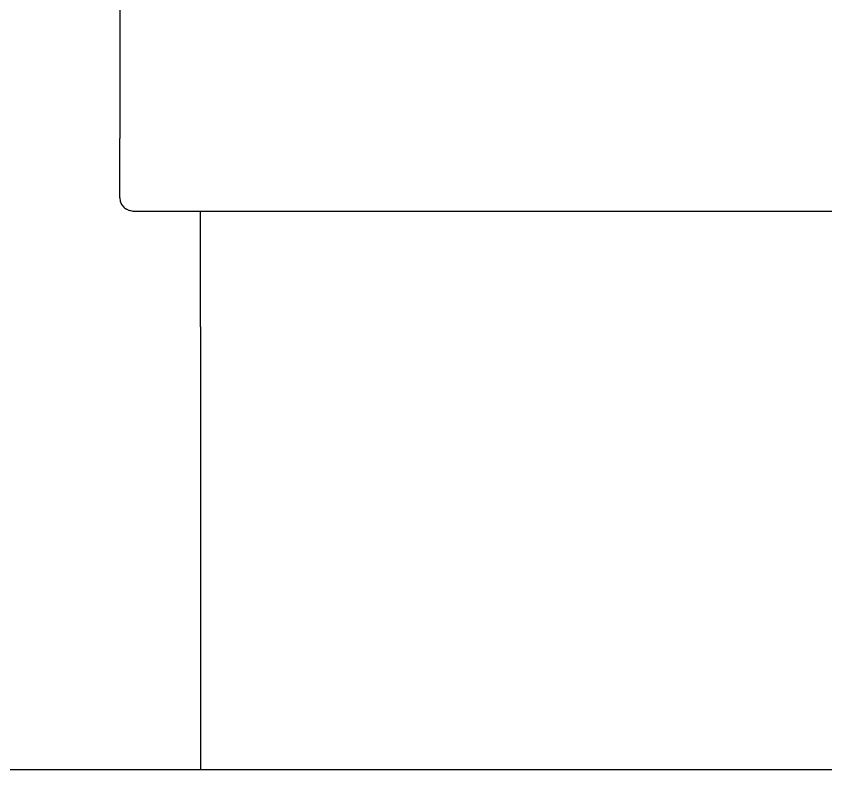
# Model space of a CAD drawing. Header units: millimetres. Extents: x -2916 to 2490, y 92 to 4100.
# Drawn here: x -1849.5 to -1729.2, y 1811.9 to 1923.8 of the extents above; entities that cross this region are included whole.
import ezdxf

# ---------------------------------------------------------------- set-up
doc = ezdxf.new("R2010")
doc.units = ezdxf.units.MM

msp = doc.modelspace()

# ---------------------------------------------------------------- linework, layer by layer
for p, q in [((-1834.08, 1959.73), (-1834.08, 1905.64)), ((-1834.08, 1896.84), (-1834.08, 1905.64)), ((-1834.08, 1896.84), (-1834.01, 1896.34)), ((-1834.01, 1896.34), (-1833.81, 1895.88)), ((-1833.81, 1895.88), (-1833.5, 1895.48)), ((-1833.39, 1895.38), (-1833.5, 1895.48)), ((-1833.39, 1895.38), (-1833.08, 1895.17)), ((-1832.79, 1895), (-1833.08, 1895.17)), ((-1832.79, 1895), (-1832.6, 1894.98)), ((-1832.6, 1894.98), (-1832.57, 1894.97)), ((-1832.08, 1894.84), (-1832.57, 1894.97)), ((-1822.08, 1894.84), (-1832.08, 1894.84)), ((-1822.08, 1894.84), (-1822.08, 1894.91)), ((-1822.08, 1882.07), (-1822.08, 1894.84)), ((-1722.08, 1894.84), (-1822.08, 1894.84)), ((-1822.08, 1879.89), (-1822.08, 1882.07)), ((-1822.08, 1877.67), (-1822.08, 1879.89)), ((-1822.08, 1877.67), (-1822.08, 1811.85)), ((-1822.08, 1811.85), (-1972.08, 1811.85)), ((-1722.08, 1811.85), (-1822.08, 1811.85))]:
    msp.add_line(p, q)

doc.saveas('drawing.dxf')
